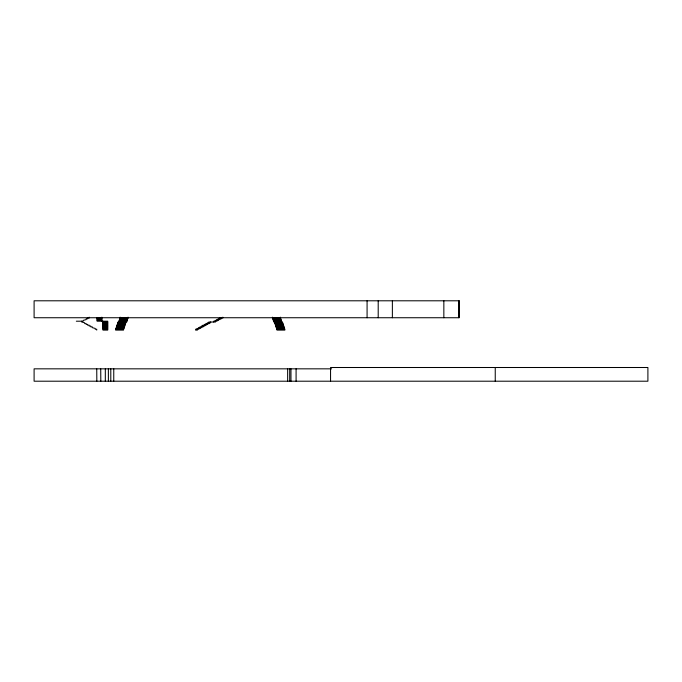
<?xml version="1.0" encoding="UTF-8"?>
<svg xmlns="http://www.w3.org/2000/svg" width="682" height="682" viewBox="0 0 682 682"><rect width="100%" height="100%" fill="white"/><g stroke="black" fill="none" stroke-linecap="round" stroke-linejoin="round"><path stroke-width="1.02" d="M97.1 317.991L101.84 317.991M97.1 318.792L101.84 318.792M97.1 319.594L101.84 319.594M97.1 320.395L101.84 320.395M76.333 321.205L83.178 321.205L83.178 320.395L86.196 319.594L86.196 318.792L87.697 318.792L87.697 317.991L89.206 317.991L89.206 317.181M102.973 322.006L107.713 322.006M102.973 322.808L107.713 322.808M102.973 323.609L107.713 323.609M102.973 324.419L107.713 324.419M102.973 325.22L107.713 325.22M102.973 326.022L107.713 326.022M102.973 326.823L107.713 326.823M102.973 327.633L107.713 327.633M102.973 328.434L107.713 328.434M102.973 329.236L107.713 329.236M331.614 368.834L34.1 368.834L34.1 381.204L647.9 381.204L647.9 367.504L330.557 367.504L330.557 381.204M495.243 367.504L495.243 381.204M458.909 300.796L458.909 317.735M443.846 300.796L443.846 317.735M392.372 300.796L392.372 317.735M378.203 300.796L378.203 317.735M367.078 300.796L367.078 317.735M296.09 368.834L296.09 381.204M290.967 368.834L290.967 381.204M289.705 368.834L289.705 381.204M287.651 368.834L287.651 381.204M284.599 329.236L284.599 328.434L276.466 328.434L276.466 327.633M284.334 328.434L284.334 327.633L276.201 327.633L276.201 326.823M284.07 327.633L284.07 326.823L275.946 326.823L275.946 326.022M283.806 326.823L283.806 326.022L275.681 326.022L275.681 325.22M283.55 326.022L283.55 325.22L275.417 325.22L275.417 324.419M283.286 325.22L283.286 324.419L275.161 324.419L275.161 323.609M283.021 324.419L283.021 323.609L274.897 323.609L274.897 322.808M282.766 323.609L282.766 322.808L274.633 322.808L274.633 322.006M282.501 322.808L282.501 322.006L273.763 322.006L273.763 321.205M281.632 322.006L281.632 321.205L273.499 321.205L273.499 320.395M281.368 321.205L281.368 320.395L273.235 320.395L273.235 319.594M281.103 320.395L281.103 319.594L272.979 319.594L272.979 318.792M280.848 319.594L280.848 318.792L272.715 318.792L272.715 317.991M280.583 318.792L280.583 317.991L272.45 317.991L272.45 317.181M280.319 317.181L280.319 317.991M276.986 329.236L276.986 330.105L284.854 330.105L284.854 329.236L276.73 329.236L276.73 328.434M222.835 317.181L222.835 317.991L219.57 317.991L219.57 318.792M221.369 317.991L221.369 318.792L218.104 318.792L218.104 319.594M219.902 318.792L219.902 319.594L216.637 319.594L216.637 320.395M218.436 319.594L218.436 320.395L215.171 320.395L215.171 321.205M216.97 320.395L216.97 321.205L213.705 321.205L213.705 322.006M215.495 321.205L215.495 322.006L208.811 322.006L208.811 322.808M210.602 322.006L210.602 322.808L207.337 322.808L207.337 323.609M209.135 322.808L209.135 323.609L205.87 323.609L205.87 324.419M207.669 323.609L207.669 324.419L204.404 324.419L204.404 325.22M206.203 324.419L206.203 325.22L202.938 325.22L202.938 326.022M204.736 325.22L204.736 326.022L201.471 326.022L201.471 326.823M203.262 326.022L203.262 326.823L199.996 326.823L199.996 327.633M201.795 326.823L201.795 327.633L198.53 327.633L198.53 328.434M200.329 327.633L200.329 328.434L197.064 328.434L197.064 329.236M198.863 328.434L198.863 329.236L195.598 329.236L195.598 330.105L197.396 330.105L197.396 329.236M128.046 317.181L128.046 317.991L119.913 317.991L119.913 318.792M127.781 317.991L127.781 318.792L119.648 318.792L119.648 319.594M127.517 318.792L127.517 319.594L119.393 319.594L119.393 320.395M127.261 319.594L127.261 320.395L119.128 320.395L119.128 321.205M126.997 320.395L126.997 321.205L118.864 321.205L118.864 322.006M126.733 321.205L126.733 322.006L117.995 322.006L117.995 322.808M125.863 322.006L125.863 322.808L117.73 322.808L117.73 323.609M125.599 322.808L125.599 323.609L117.475 323.609L117.475 324.419M125.343 323.609L125.343 324.419L117.21 324.419L117.21 325.22M125.079 324.419L125.079 325.22L116.946 325.22L116.946 326.022M124.815 325.22L124.815 326.022L116.69 326.022L116.69 326.823M124.559 326.022L124.559 326.823L116.426 326.823L116.426 327.633M124.295 326.823L124.295 327.633L116.162 327.633L116.162 328.434M124.03 327.633L124.03 328.434L115.906 328.434L115.906 329.236M123.774 328.434L123.774 329.236L115.642 329.236L115.642 330.105L123.51 330.105L123.51 329.236M120.177 317.181L120.177 317.991M113.758 368.834L113.758 381.204M110.791 368.834L110.791 381.204M108.378 368.834L108.378 381.204M105.318 368.834L105.318 381.204M102.973 321.205L102.973 330.105L107.713 330.105L107.713 321.205L97.1 321.205L97.1 317.735M101.84 317.181L101.84 321.205M100.723 368.834L100.817 381.204M96.742 330.105L96.742 329.236L95.233 329.236L95.233 328.434L92.223 327.633L92.223 326.823L90.715 326.823L90.715 326.022L89.206 326.022L89.206 325.22L87.697 325.22L87.697 324.419L86.196 324.419L86.196 323.609L84.687 323.609L84.687 322.808L81.678 322.006L81.678 321.205M96.742 368.834L96.835 381.204M459.071 300.796L34.1 300.796L34.1 317.735L459.071 317.735L459.071 300.796"/></g></svg>
